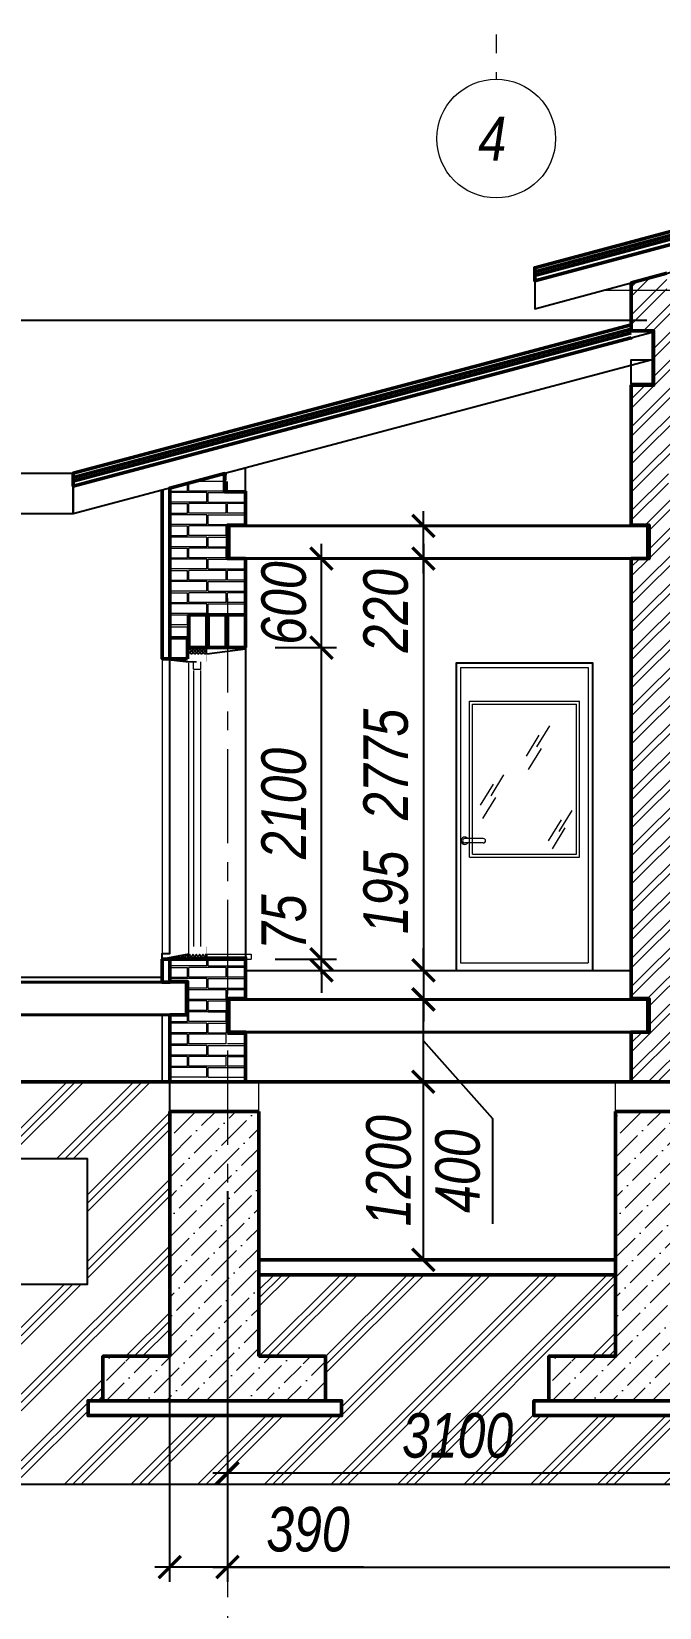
# Model space of a CAD drawing. Header units: millimetres. Extents: x 1582001 to 3303937, y 226471 to 491235.
# Drawn here: x 1843307 to 1847538, y 387497 to 398115 of the extents above; entities that cross this region are included whole.
import ezdxf
from ezdxf.enums import TextEntityAlignment as Align

# ---------------------------------------------------------------- set-up
doc = ezdxf.new("R2010")
doc.units = ezdxf.units.MM
doc.linetypes.add('CENTER', pattern=[50.8, 31.75, -6.35, 6.35, -6.35])
doc.linetypes.add('невидимая', pattern=[9.525, 6.35, -3.175])
doc.layers.get('Defpoints').update_dxf_attribs({"color": 255, "lineweight": 30})
for name, color, linetype, lineweight in [('A-Wall-G', 22, 'Continuous', 50), ('GI-Glaz', 151, 'Continuous', 25), ('АDT-Окна', 92, 'Continuous', 9), ('Двери', 173, 'Continuous', 25), ('Кирпич', 253, 'Continuous', 9), ('Кровля', 232, 'Continuous', 25), ('Оси', 251, 'CENTER', 9), ('Размеры', 7, 'Continuous', 18), ('Стены несущие', 7, 'Continuous', 40), ('Тонкая', 6, 'Continuous', 15), ('тонко', 200, 'Continuous', 13), ('Утеплитель', 145, 'Continuous', 9), ('Штриховки', 251, 'Continuous', 20)]:
    doc.layers.add(name, color=color, linetype=linetype, lineweight=lineweight)
doc.layers.add('Strichovki', color=251, linetype='Continuous')
doc.styles.add('Arch-Dim', font='ARIALNI.TTF', dxfattribs={"width": 0.98, "height": 300})
doc.styles.add('GOST 2.304', font='ARIALNI.TTF', dxfattribs={"width": 0.98, "height": 300})
doc.styles.add('style', font='ARIALNI.TTF', dxfattribs={"width": 0.98, "height": 300})
doc.dimstyles.new('Aec-Arch-M-100', dxfattribs={"dimscale": 100, "dimtxt": 2.5, "dimasz": 1.5, "dimexe": 1.5, "dimexo": 1.5, "dimgap": 0.8, "dimtad": 1, "dimdec": 0, "dimzin": 3, "dimdsep": 46, "dimtxsty": 'Arch-Dim', "dimblk": 'ARCHTICK', "dimcen": 2.5, "dimazin": 2, "dimtfac": 0.75, "dimtdec": 0, "dimtix": 1, "dimtmove": 1, "dimatfit": 2, "dimfxl": 0, "dimtolj": 1, "dimtzin": 0, "dimarcsym": 0})
doc.dimstyles.new('М100', dxfattribs={"dimtxt": 600, "dimasz": 150, "dimexe": 100, "dimexo": 200, "dimgap": 100, "dimtad": 1, "dimdec": 0, "dimtxsty": 'style', "dimblk": 'ARCHTICK', "dimcen": 150, "dimdle": 100, "dimclrt": 256, "dimadec": 0, "dimazin": 0, "dimtfac": 1, "dimtdec": 0, "dimtmove": 1, "dimatfit": 3, "dimldrblk": 'NONE', "dimfxl": 0, "dimarcsym": 0})

# ---------------------------------------------------------------- blocks, each defined once
blk = doc.blocks.new('_ArchTick')
at = {"color": 0, "linetype": 'ByBlock', "const_width": 0.15}
blk.add_lwpolyline([(-0.5, -0.5), (0.5, 0.5)], dxfattribs=at)
blk = doc.blocks.new('*D500')
at = {"layer": 'Defpoints', "color": 0, "lineweight": -3, "transparency": 16777216}
for p in [(1844628, 390501), (1859528, 390501), (1859528, 387769)]:
    blk.add_point(p, dxfattribs=at)
at = {"layer": 'Размеры', "color": 0, "lineweight": -2, "transparency": 16777216}
for p, q in [((1844628, 390301), (1844628, 387669)), ((1859528, 390301), (1859528, 387669)), ((1844528, 387769), (1859628, 387769))]:
    blk.add_line(p, q, dxfattribs=at)
at = {"layer": 'Размеры', "color": 0, "lineweight": -2, "transparency": 16777216, "xscale": 150, "yscale": 150, "zscale": 150, "rotation": 180}
blk.add_blockref('_ArchTick', (1844628, 387769), dxfattribs=at)
at = {"layer": 'Размеры', "color": 0, "lineweight": -2, "transparency": 16777216, "xscale": 150, "yscale": 150, "zscale": 150}
blk.add_blockref('_ArchTick', (1859528, 387769), dxfattribs=at)
at = {"layer": 'Размеры', "transparency": 16777216, "insert": (1852078, 388022), "char_height": 300, "attachment_point": 5, "style": 'style'}
blk.add_mtext('14900', dxfattribs=at)
blk = doc.blocks.new('_None')
blk = doc.blocks.new('*D502')
at = {"layer": 'Defpoints', "color": 0, "lineweight": -3, "transparency": 16777216}
for p in [(1844238, 390501), (1844628, 389835), (1844238, 387769)]:
    blk.add_point(p, dxfattribs=at)
at = {"layer": 'Размеры', "color": 0, "lineweight": -2, "transparency": 16777216}
for p, q in [((1844238, 390301), (1844238, 387669)), ((1844628, 389635), (1844628, 387669)), ((1844728, 387769), (1844138, 387769)), ((1845543, 387769), (1844628, 387769))]:
    blk.add_line(p, q, dxfattribs=at)
at = {"layer": 'Размеры', "color": 0, "lineweight": -2, "transparency": 16777216, "xscale": 150, "yscale": 150, "zscale": 150, "rotation": 180}
blk.add_blockref('_ArchTick', (1844238, 387769), dxfattribs=at)
at = {"layer": 'Размеры', "color": 0, "lineweight": -2, "transparency": 16777216, "xscale": 150, "yscale": 150, "zscale": 150}
blk.add_blockref('_ArchTick', (1844628, 387769), dxfattribs=at)
at = {"layer": 'Размеры', "transparency": 16777216, "insert": (1845170, 388022), "char_height": 300, "attachment_point": 5, "style": 'style'}
blk.add_mtext('390', dxfattribs=at)
blk = doc.blocks.new('*D511')
at = {"layer": 'Defpoints', "color": 0, "lineweight": -3, "transparency": 16777216}
for p in [(1844628, 390501), (1847728, 390501), (1844628, 388401)]:
    blk.add_point(p, dxfattribs=at)
at = {"layer": 'Размеры', "color": 0, "lineweight": -2, "transparency": 16777216}
for p, q in [((1844628, 390301), (1844628, 388301)), ((1847728, 390301), (1847728, 388301)), ((1847828, 388401), (1844528, 388401))]:
    blk.add_line(p, q, dxfattribs=at)
at = {"layer": 'Размеры', "color": 0, "lineweight": -2, "transparency": 16777216, "xscale": 150, "yscale": 150, "zscale": 150, "rotation": 180}
blk.add_blockref('_ArchTick', (1844628, 388401), dxfattribs=at)
at = {"layer": 'Размеры', "color": 0, "lineweight": -2, "transparency": 16777216, "xscale": 150, "yscale": 150, "zscale": 150}
blk.add_blockref('_ArchTick', (1847728, 388401), dxfattribs=at)
at = {"layer": 'Размеры', "transparency": 16777216, "insert": (1846178, 388654), "char_height": 300, "attachment_point": 5, "style": 'style'}
blk.add_mtext('3100', dxfattribs=at)
blk = doc.blocks.new('*D522')
at = {"layer": 'Defpoints', "color": 0, "lineweight": -3, "transparency": 16777216}
for p in [(1845325, 394784), (1845948, 394784), (1845325, 394564)]:
    blk.add_point(p, dxfattribs=at)
at = {"layer": 'Размеры', "color": 0, "lineweight": -2, "transparency": 16777216}
for p, q in [((1845948, 394464), (1845948, 394884)), ((1845525, 394784), (1846048, 394784)), ((1845525, 394564), (1846048, 394564))]:
    blk.add_line(p, q, dxfattribs=at)
at = {"layer": 'Размеры', "color": 0, "lineweight": -2, "transparency": 16777216, "xscale": 150, "yscale": 150, "zscale": 150}
for p, rotation in [((1845948, 394784), 90), ((1845948, 394564), 270)]:
    blk.add_blockref('_ArchTick', p, dxfattribs=dict(at, rotation=rotation))
at = {"layer": 'Размеры', "transparency": 16777216, "insert": (1845695, 394212), "char_height": 300, "attachment_point": 5, "rotation": 90, "style": 'style'}
blk.add_mtext('220', dxfattribs=at)
blk = doc.blocks.new('*D523')
at = {"layer": 'Defpoints', "color": 0, "lineweight": -3, "transparency": 16777216}
for p in [(1845325, 391789), (1845325, 391594), (1845948, 391594)]:
    blk.add_point(p, dxfattribs=at)
at = {"layer": 'Размеры', "color": 0, "lineweight": -2, "transparency": 16777216}
for p, q in [((1845948, 391789), (1845948, 391939)), ((1845525, 391789), (1846048, 391789)), ((1845948, 391789), (1845948, 391594)), ((1845525, 391594), (1846048, 391594)), ((1845948, 391594), (1845948, 391444))]:
    blk.add_line(p, q, dxfattribs=at)
at = {"layer": 'Размеры', "color": 0, "lineweight": -2, "transparency": 16777216, "xscale": 150, "yscale": 150, "zscale": 150}
for p, rotation in [((1845948, 391789), 270), ((1845948, 391594), 90)]:
    blk.add_blockref('_ArchTick', p, dxfattribs=dict(at, rotation=rotation))
at = {"layer": 'Размеры', "transparency": 16777216, "insert": (1845695, 392315), "char_height": 300, "attachment_point": 5, "rotation": 90, "style": 'style'}
blk.add_mtext('195', dxfattribs=at)
blk = doc.blocks.new('*D524')
at = {"layer": 'Defpoints', "color": 0, "lineweight": -3, "transparency": 16777216}
for p in [(1844748, 394564), (1844748, 391789), (1845948, 391789)]:
    blk.add_point(p, dxfattribs=at)
at = {"layer": 'Размеры', "color": 0, "lineweight": -2, "transparency": 16777216}
for p, q in [((1845948, 394664), (1845948, 391689)), ((1844948, 394564), (1846048, 394564)), ((1844948, 391789), (1846048, 391789))]:
    blk.add_line(p, q, dxfattribs=at)
at = {"layer": 'Размеры', "color": 0, "lineweight": -2, "transparency": 16777216, "xscale": 150, "yscale": 150, "zscale": 150}
for p, rotation in [((1845948, 394564), 90), ((1845948, 391789), 270)]:
    blk.add_blockref('_ArchTick', p, dxfattribs=dict(at, rotation=rotation))
at = {"layer": 'Размеры', "transparency": 16777216, "insert": (1845695, 393177), "char_height": 300, "attachment_point": 5, "rotation": 90, "style": 'style'}
blk.add_mtext('2775', dxfattribs=at)
blk = doc.blocks.new('*D553')
at = {"layer": 'Defpoints', "color": 0, "lineweight": -3, "transparency": 16777216}
for p in [(1844748, 391864), (1845261, 391864), (1844748, 391789)]:
    blk.add_point(p, dxfattribs=at)
at = {"layer": 'Размеры', "color": 0, "lineweight": -2, "transparency": 16777216}
for p, q in [((1845261, 391864), (1845261, 392014)), ((1844948, 391864), (1845361, 391864)), ((1845261, 391789), (1845261, 391864)), ((1844948, 391789), (1845361, 391789)), ((1845261, 391789), (1845261, 391639))]:
    blk.add_line(p, q, dxfattribs=at)
at = {"layer": 'Размеры', "color": 0, "lineweight": -2, "transparency": 16777216, "xscale": 150, "yscale": 150, "zscale": 150}
for p, rotation in [((1845261, 391864), 270), ((1845261, 391789), 90)]:
    blk.add_blockref('_ArchTick', p, dxfattribs=dict(at, rotation=rotation))
at = {"layer": 'Размеры', "transparency": 16777216, "insert": (1845008, 392114), "char_height": 300, "attachment_point": 5, "rotation": 90, "style": 'style'}
blk.add_mtext('75', dxfattribs=at)
blk = doc.blocks.new('*D554')
at = {"layer": 'Defpoints', "color": 0, "lineweight": -3, "transparency": 16777216}
for p in [(1844748, 393964), (1845261, 393964), (1844748, 391864)]:
    blk.add_point(p, dxfattribs=at)
at = {"layer": 'Размеры', "color": 0, "lineweight": -2, "transparency": 16777216}
for p, q in [((1845261, 391764), (1845261, 394064)), ((1844948, 393964), (1845361, 393964)), ((1844948, 391864), (1845361, 391864))]:
    blk.add_line(p, q, dxfattribs=at)
at = {"layer": 'Размеры', "color": 0, "lineweight": -2, "transparency": 16777216, "xscale": 150, "yscale": 150, "zscale": 150}
for p, rotation in [((1845261, 393964), 90), ((1845261, 391864), 270)]:
    blk.add_blockref('_ArchTick', p, dxfattribs=dict(at, rotation=rotation))
at = {"layer": 'Размеры', "transparency": 16777216, "insert": (1845008, 392914), "char_height": 300, "attachment_point": 5, "rotation": 90, "style": 'style'}
blk.add_mtext('2100', dxfattribs=at)
blk = doc.blocks.new('*D525')
at = {"layer": 'Defpoints', "color": 0, "lineweight": -3, "transparency": 16777216}
for p in [(1844748, 394564), (1845261, 394564), (1844748, 393964)]:
    blk.add_point(p, dxfattribs=at)
at = {"layer": 'Размеры', "color": 0, "lineweight": -2, "transparency": 16777216}
for p, q in [((1845261, 393864), (1845261, 394664)), ((1844948, 394564), (1845361, 394564)), ((1844948, 393964), (1845361, 393964))]:
    blk.add_line(p, q, dxfattribs=at)
at = {"layer": 'Размеры', "color": 0, "lineweight": -2, "transparency": 16777216, "xscale": 150, "yscale": 150, "zscale": 150}
for p, rotation in [((1845261, 394564), 90), ((1845261, 393964), 270)]:
    blk.add_blockref('_ArchTick', p, dxfattribs=dict(at, rotation=rotation))
at = {"layer": 'Размеры', "transparency": 16777216, "insert": (1845008, 394264), "char_height": 300, "attachment_point": 5, "rotation": 90, "style": 'style'}
blk.add_mtext('600', dxfattribs=at)
blk = doc.blocks.new('*D824')
at = {"color": 0, "lineweight": -2, "ltscale": 100, "transparency": 16777216}
for p, q in [((1845948, 391594), (1845797, 391594)), ((1845947, 391594), (1845947, 391039)), ((1845947, 391317), (1846412, 390791)), ((1845856, 391039), (1846097, 391039)), ((1846412, 390791), (1846412, 390081))]:
    blk.add_line(p, q, dxfattribs=at)
at = {"layer": 'Defpoints', "color": 0, "lineweight": -3, "ltscale": 100, "transparency": 16777216}
for p in [(1846098, 391594), (1845706, 391039), (1845947, 391039)]:
    blk.add_point(p, dxfattribs=at)
at = {"color": 0, "lineweight": -2, "ltscale": 100, "transparency": 16777216, "xscale": 150, "yscale": 150, "zscale": 150}
for p, rotation in [((1845947, 391594), 90), ((1845947, 391039), 270)]:
    blk.add_blockref('_ArchTick', p, dxfattribs=dict(at, rotation=rotation))
at = {"color": 0, "ltscale": 100, "transparency": 16777216, "insert": (1846179, 390436), "char_height": 300, "attachment_point": 5, "rotation": 90, "style": 'Arch-Dim'}
blk.add_mtext('\\A1;400', dxfattribs=at)
blk = doc.blocks.new('*D825')
at = {"color": 0, "lineweight": -2, "ltscale": 100, "transparency": 16777216}
for p, q in [((1845914, 391039), (1845797, 391039)), ((1845947, 391039), (1845947, 389839)), ((1845914, 389839), (1845797, 389839))]:
    blk.add_line(p, q, dxfattribs=at)
at = {"layer": 'Defpoints', "color": 0, "lineweight": -3, "ltscale": 100, "transparency": 16777216}
for p in [(1846064, 391039), (1845947, 389839), (1846064, 389839)]:
    blk.add_point(p, dxfattribs=at)
at = {"color": 0, "lineweight": -2, "ltscale": 100, "transparency": 16777216, "xscale": 150, "yscale": 150, "zscale": 150}
for p, rotation in [((1845947, 391039), 90), ((1845947, 389839), 270)]:
    blk.add_blockref('_ArchTick', p, dxfattribs=dict(at, rotation=rotation))
at = {"color": 0, "ltscale": 100, "transparency": 16777216, "insert": (1845714, 390439), "char_height": 300, "attachment_point": 5, "rotation": 90, "style": 'Arch-Dim'}
blk.add_mtext('\\A1;1200', dxfattribs=at)

msp = doc.modelspace()

# ---------------------------------------------------------------- hatches: boundary and pattern name
at = {"layer": 'Strichovki'}
h = msp.add_hatch(dxfattribs=at)
h.set_pattern_fill('ANSI37', color=256, scale=5, style=0)
h.set_pattern_definition([(45, (1508737.786, 390540.261), (-11.22532015, 11.22532015), []), (135, (1508737.786, 390540.261), (-11.22532015, -11.22532015), [])])
h.paths.add_polyline_path([(1844488.2, 393919), (1844488.2, 393954), (1844408.2, 393954), (1844368.2, 393954), (1844368.2, 393919)])
h = msp.add_hatch(dxfattribs=at)
h.set_pattern_fill('AR-SAND', color=256, scale=0.2, style=0)
h.set_pattern_definition([(142.5, (2229552.965, 359070.3894), (0.32000626, 9.78826475), [0, -7.7216, 0, -8.636, 0, -8.255]), (172.5, (2229552.965, 359070.39), (-8.99046566, 14.336502), [0, -4.1656, 0, -6.9596, 0, -2.667]), (212.5, (2229559.213, 359070.3894), (-15.8198474, 0.0287437), [0, -2.54, 0, -9.144, 0, -11.938]), (222.5, (2229559.213, 359070.39), (-15.27112905, 4.45858647), [0, -1.27, 0, -5.9944, 0, -6.858])])
h.paths.add_polyline_path([(1844368.2, 391899), (1844368.2, 391864), (1844178.2, 391864)])
h = msp.add_hatch(dxfattribs=at)
h.set_pattern_fill('ANSI37', color=256, scale=5, style=0)
h.set_pattern_definition([(135, (2225393.67, 444550.656), (11.22532015, 11.22532015), []), (45, (2225393.67, 444550.656), (11.22532015, -11.22532015), [])])
h.paths.add_polyline_path([(1844368.2, 391899), (1844488.2, 391899), (1844488.2, 391864), (1844368.2, 391864)])
at = {"layer": 'Кирпич'}
h = msp.add_hatch(dxfattribs=at)
h.set_pattern_fill('ANSI32', color=0, scale=14, style=0)
h.set_pattern_definition([(45, (432650.52, 136592.42), (-94.292689, 94.292689), []), (45, (432713.38, 136592.42), (-94.292689, 94.292689), [])])
h.paths.add_polyline_path([(1847728.2, 395014), (1847598.2, 395014), (1847598.2, 395239), (1847728.2, 395239), (1847728.2, 396353.3), (1847588.2, 396353.3), (1847588.2, 396485.8), (1847348.2, 396421.5), (1847348.2, 396098.2), (1847498.2, 396098.2), (1847498.2, 395731.9), (1847348.2, 395731.9), (1847348.2, 394789), (1847468.2, 394789), (1847468.2, 394564), (1847348.2, 394564), (1847348.2, 391599), (1847468.2, 391599), (1847468.2, 391374), (1847348.2, 391374), (1847348.2, 391039), (1847728.2, 391039), (1847728.2, 391374), (1847608.2, 391374), (1847608.2, 391599), (1847728.2, 391599)])
at = {"layer": 'Размеры', "ltscale": 100}
h = msp.add_hatch(dxfattribs=at)
h.set_pattern_fill('PLAST', color=256, scale=50, angle=45, style=0)
h.set_pattern_definition([(45, (167999.66, 126626.28), (-224.506403, 224.506403), []), (45, (167971.6, 126654.35), (-224.506403, 224.506403), []), (45, (167943.54, 126682.4), (-224.506403, 224.506403), [])])
h.paths.add_polyline_path([(1837667.6, 391039), (1837667.6, 390521), (1843681.3, 390521), (1843681.3, 389671.9), (1843237.9, 389671.9), (1843237.9, 388326.8), (1848923.2, 388326.8), (1848923.2, 389265.6), (1852621.5, 389265.6), (1852621.5, 388335.6), (1855505, 388335.6), (1855505, 389274.2), (1856449.7, 389274.2), (1856449.7, 388348), (1859319.3, 388348), (1859319.3, 389666), (1858713.3, 389666), (1858713.3, 390467.5), (1863555.6, 390467.5), (1863512, 391039), (1858118.2, 391039), (1858118.2, 389189), (1858568.2, 389189), (1858568.2, 388889), (1858676, 388889), (1858676, 388789), (1856968.2, 388789), (1856968.2, 388889), (1857068.2, 388889), (1857068.2, 389189), (1857518.2, 389189), (1857518.2, 389739), (1854332.7, 389739), (1854332.7, 389189), (1854782.7, 389189), (1854782.7, 388889), (1854890.5, 388889), (1854890.5, 388789), (1853182.7, 388789), (1853182.7, 388889), (1853282.7, 388889), (1853282.7, 389189), (1853732.7, 389189), (1853732.7, 389739), (1847842.7, 389739), (1847842.7, 389189), (1848292.7, 389189), (1848292.7, 388889), (1848400.5, 388889), (1848400.5, 388789), (1846692.7, 388789), (1846692.7, 388889), (1846792.7, 388889), (1846792.7, 389189), (1847242.7, 389189), (1847242.7, 389739), (1844838.2, 389739), (1844838.2, 389189), (1845288.2, 389189), (1845288.2, 388889), (1845396, 388889), (1845396, 388789), (1843688.2, 388789), (1843688.2, 388889), (1843788.2, 388889), (1843788.2, 389189), (1844238.2, 389189), (1844238.2, 391039)])
at = {"layer": 'Штриховки', "ltscale": 100}
h = msp.add_hatch(dxfattribs=at)
h.set_pattern_fill('ANSI36', color=256, scale=30, style=0)
h.set_pattern_definition([(45, (166060.22, 116099.34), (50.5139407, 185.2177825), [238.125, -47.625, 0, -47.625])])
h.paths.add_polyline_path([(1844238.2, 390839), (1844578.2, 390839), (1844578.2, 388889), (1843938.2, 388889), (1843938.2, 389189), (1844238.2, 389189)])
h.paths.add_polyline_path([(1844578.2, 390839), (1844838.2, 390839), (1844838.2, 389189), (1845138.2, 389189), (1845138.2, 388889), (1844578.2, 388889)])
h.paths.add_polyline_path([(1843943.1, 389189), (1843788.2, 389189), (1843788.2, 388889), (1843943.1, 388889)])
h.paths.add_polyline_path([(1845123.1, 389189), (1845288.2, 389189), (1845288.2, 388889), (1845123.1, 388889)])
h = msp.add_hatch(dxfattribs=at)
h.set_pattern_fill('ANSI36', color=256, scale=30, style=0)
h.set_pattern_definition([(45, (169064.72, 116099.3), (50.5139407, 185.2177825), [238.125, -47.625, 0, -47.625])])
h.paths.add_polyline_path([(1847242.7, 390839), (1847582.7, 390839), (1847582.7, 388889), (1846942.7, 388889), (1846942.7, 389189), (1847242.7, 389189)])
h.paths.add_polyline_path([(1847582.7, 390839), (1847842.7, 390839), (1847842.7, 389189), (1848142.7, 389189), (1848142.7, 388889), (1847582.7, 388889)])
h.paths.add_polyline_path([(1846947.6, 389189), (1846792.7, 389189), (1846792.7, 388889), (1846947.6, 388889)])
h.paths.add_polyline_path([(1848127.6, 389189), (1848292.7, 389189), (1848292.7, 388889), (1848127.6, 388889)])

# ---------------------------------------------------------------- linework, layer by layer
for p, q in [((1844748.2, 394124), (1844748.2, 391864)), ((1844748.2, 391789), (1847348.2, 391789))]:
    msp.add_line(p, q)
for points in [[(1844188.2, 391744), (1844188.2, 391904), (1844238.2, 391904), (1844238.2, 393889), (1844188.2, 393889), (1844188.2, 395025.4), (1843588.2, 394866), (1841188.2, 394866.3), (1841188.2, 391039), (1842323.2, 391039), (1842323.2, 391479), (1842288.2, 391479), (1842288.2, 391744), (1844188.2, 391744), (1844188.2, 391904), (1844238.2, 391904)], [(1844188.2, 391709), (1842323.2, 391709), (1842323.2, 391479), (1842288.2, 391479), (1842288.2, 391744), (1842288.2, 391744), (1844188.2, 391744), (1844188.2, 391709)]]:
    msp.add_lwpolyline(points)
at = {"layer": 'A-Wall-G', "lineweight": 20}
for p, q in [((1844238.2, 395019), (1844358.2, 395019)), ((1844238.2, 395019), (1844358.2, 395019)), ((1844488.2, 395009), (1844238.2, 395009)), ((1844488.2, 395009), (1844238.2, 395009)), ((1844358.2, 395019), (1844358.2, 395070.5)), ((1844358.2, 395019), (1844358.2, 395070.5)), ((1844368.2, 395019), (1844368.2, 395073.2)), ((1844368.2, 395019), (1844368.2, 395073.2)), ((1844618.2, 395019), (1844368.2, 395019)), ((1844618.2, 395019), (1844368.2, 395019)), ((1844618.2, 395084), (1844408.9, 395084)), ((1844618.2, 395084), (1844408.9, 395084)), ((1844488.2, 394944), (1844488.2, 395009)), ((1844488.2, 394944), (1844488.2, 395009)), ((1844498.2, 394944), (1844498.2, 395009)), ((1844498.2, 395009), (1844748.2, 395009)), ((1844498.2, 394944), (1844498.2, 395009)), ((1844498.2, 395009), (1844748.2, 395009)), ((1844618.2, 395019), (1844618.2, 395084)), ((1844628.2, 395019), (1844628.2, 395084)), ((1844748.2, 395019), (1844628.2, 395019)), ((1844488.2, 394944), (1844238.2, 394944)), ((1844488.2, 394944), (1844238.2, 394944)), ((1844238.2, 394934), (1844358.2, 394934)), ((1844238.2, 394934), (1844358.2, 394934)), ((1844358.2, 394869), (1844358.2, 394934)), ((1844358.2, 394869), (1844358.2, 394934)), ((1844618.2, 394934), (1844368.2, 394934)), ((1844368.2, 394869), (1844368.2, 394934)), ((1844618.2, 394934), (1844368.2, 394934)), ((1844368.2, 394869), (1844368.2, 394934)), ((1844498.2, 394944), (1844748.2, 394944)), ((1844498.2, 394944), (1844748.2, 394944)), ((1844618.2, 394869), (1844618.2, 394934)), ((1844748.2, 394934), (1844628.2, 394934)), ((1844628.2, 394869), (1844628.2, 394934)), ((1844748.2, 394934), (1844628.2, 394934)), ((1844238.2, 394869), (1844358.2, 394869)), ((1844238.2, 394869), (1844358.2, 394869)), ((1844488.2, 394859), (1844238.2, 394859)), ((1844488.2, 394859), (1844238.2, 394859)), ((1844488.2, 394794), (1844238.2, 394794)), ((1844488.2, 394794), (1844238.2, 394794)), ((1844618.2, 394869), (1844368.2, 394869)), ((1844618.2, 394869), (1844368.2, 394869)), ((1844488.2, 394794), (1844488.2, 394859)), ((1844488.2, 394794), (1844488.2, 394859)), ((1844498.2, 394794), (1844498.2, 394859)), ((1844498.2, 394859), (1844748.2, 394859)), ((1844498.2, 394794), (1844498.2, 394859)), ((1844498.2, 394859), (1844748.2, 394859)), ((1844498.2, 394794), (1844748.2, 394794)), ((1844498.2, 394794), (1844748.2, 394794)), ((1844748.2, 394869), (1844628.2, 394869)), ((1844238.2, 394784), (1844358.2, 394784)), ((1844238.2, 394784), (1844358.2, 394784)), ((1844238.2, 394719), (1844358.2, 394719)), ((1844238.2, 394719), (1844358.2, 394719)), ((1844488.2, 394709), (1844238.2, 394709)), ((1844488.2, 394709), (1844238.2, 394709)), ((1844358.2, 394719), (1844358.2, 394784)), ((1844358.2, 394719), (1844358.2, 394784)), ((1844618.2, 394784), (1844368.2, 394784)), ((1844368.2, 394719), (1844368.2, 394784)), ((1844618.2, 394784), (1844368.2, 394784)), ((1844368.2, 394719), (1844368.2, 394784)), ((1844618.2, 394719), (1844368.2, 394719)), ((1844618.2, 394719), (1844368.2, 394719)), ((1844488.2, 394644), (1844488.2, 394709)), ((1844488.2, 394644), (1844488.2, 394709)), ((1844498.2, 394644), (1844498.2, 394709)), ((1844498.2, 394709), (1844638.2, 394709)), ((1844498.2, 394644), (1844498.2, 394709)), ((1844498.2, 394709), (1844638.2, 394709)), ((1844618.2, 394719), (1844618.2, 394784)), ((1844748.2, 394784), (1844628.2, 394784)), ((1844628.2, 394719), (1844628.2, 394784)), ((1844748.2, 394784), (1844628.2, 394784)), ((1844638.2, 394719), (1844628.2, 394719)), ((1844488.2, 394644), (1844238.2, 394644)), ((1844488.2, 394644), (1844238.2, 394644)), ((1844238.2, 394634), (1844358.2, 394634)), ((1844238.2, 394634), (1844358.2, 394634)), ((1844358.2, 394569), (1844358.2, 394634)), ((1844358.2, 394569), (1844358.2, 394634)), ((1844618.2, 394634), (1844368.2, 394634)), ((1844368.2, 394569), (1844368.2, 394634)), ((1844618.2, 394634), (1844368.2, 394634)), ((1844368.2, 394569), (1844368.2, 394634)), ((1844498.2, 394644), (1844638.2, 394644)), ((1844498.2, 394644), (1844638.2, 394644)), ((1844618.2, 394569), (1844618.2, 394634)), ((1844638.2, 394634), (1844628.2, 394634)), ((1844628.2, 394569), (1844628.2, 394634)), ((1844638.2, 394634), (1844628.2, 394634)), ((1844238.2, 394569), (1844358.2, 394569)), ((1844238.2, 394569), (1844358.2, 394569)), ((1844488.2, 394559), (1844238.2, 394559)), ((1844488.2, 394559), (1844238.2, 394559)), ((1844488.2, 394494), (1844238.2, 394494)), ((1844488.2, 394494), (1844238.2, 394494)), ((1844238.2, 394484), (1844358.2, 394484)), ((1844238.2, 394484), (1844358.2, 394484)), ((1844358.2, 394419), (1844358.2, 394484)), ((1844358.2, 394419), (1844358.2, 394484)), ((1844618.2, 394569), (1844368.2, 394569)), ((1844618.2, 394569), (1844368.2, 394569)), ((1844618.2, 394484), (1844368.2, 394484)), ((1844368.2, 394419), (1844368.2, 394484)), ((1844618.2, 394484), (1844368.2, 394484)), ((1844368.2, 394419), (1844368.2, 394484)), ((1844488.2, 394494), (1844488.2, 394559)), ((1844488.2, 394494), (1844488.2, 394559)), ((1844498.2, 394494), (1844498.2, 394559)), ((1844498.2, 394559), (1844748.2, 394559)), ((1844498.2, 394494), (1844498.2, 394559)), ((1844498.2, 394559), (1844748.2, 394559)), ((1844498.2, 394494), (1844748.2, 394494)), ((1844498.2, 394494), (1844748.2, 394494)), ((1844618.2, 394419), (1844618.2, 394484)), ((1844748.2, 394569), (1844628.2, 394569)), ((1844748.2, 394484), (1844628.2, 394484)), ((1844628.2, 394419), (1844628.2, 394484)), ((1844748.2, 394484), (1844628.2, 394484)), ((1844238.2, 394419), (1844358.2, 394419)), ((1844238.2, 394419), (1844358.2, 394419)), ((1844488.2, 394409), (1844238.2, 394409)), ((1844488.2, 394409), (1844238.2, 394409)), ((1844618.2, 394419), (1844368.2, 394419)), ((1844618.2, 394419), (1844368.2, 394419)), ((1844488.2, 394344), (1844488.2, 394409)), ((1844488.2, 394344), (1844488.2, 394409)), ((1844498.2, 394344), (1844498.2, 394409)), ((1844498.2, 394409), (1844748.2, 394409)), ((1844498.2, 394344), (1844498.2, 394409)), ((1844498.2, 394409), (1844748.2, 394409)), ((1844748.2, 394419), (1844628.2, 394419)), ((1844748.2, 394419), (1844628.2, 394419)), ((1844488.2, 394344), (1844238.2, 394344)), ((1844488.2, 394344), (1844238.2, 394344)), ((1844238.2, 394334), (1844358.2, 394334)), ((1844238.2, 394334), (1844358.2, 394334)), ((1844238.2, 394269), (1844358.2, 394269)), ((1844238.2, 394269), (1844358.2, 394269)), ((1844358.2, 394269), (1844358.2, 394334)), ((1844358.2, 394269), (1844358.2, 394334)), ((1844618.2, 394334), (1844368.2, 394334)), ((1844368.2, 394269), (1844368.2, 394334)), ((1844618.2, 394334), (1844368.2, 394334)), ((1844368.2, 394269), (1844368.2, 394334)), ((1844618.2, 394269), (1844368.2, 394269)), ((1844618.2, 394269), (1844368.2, 394269)), ((1844498.2, 394344), (1844748.2, 394344)), ((1844498.2, 394344), (1844748.2, 394344)), ((1844618.2, 394269), (1844618.2, 394334)), ((1844748.2, 394334), (1844628.2, 394334)), ((1844628.2, 394269), (1844628.2, 394334)), ((1844748.2, 394334), (1844628.2, 394334)), ((1844748.2, 394269), (1844628.2, 394269)), ((1844748.2, 394269), (1844628.2, 394269)), ((1844488.2, 394259), (1844238.2, 394259)), ((1844488.2, 394259), (1844238.2, 394259)), ((1844488.2, 394194), (1844238.2, 394194)), ((1844488.2, 394194), (1844238.2, 394194)), ((1844238.2, 394184), (1844358.2, 394184)), ((1844238.2, 394184), (1844358.2, 394184)), ((1844358.2, 394119), (1844358.2, 394184)), ((1844618.2, 394184), (1844368.2, 394184)), ((1844618.2, 394184), (1844368.2, 394184)), ((1844368.2, 394119), (1844368.2, 394184)), ((1844488.2, 394194), (1844488.2, 394259)), ((1844488.2, 394194), (1844488.2, 394259)), ((1844498.2, 394194), (1844498.2, 394259)), ((1844498.2, 394259), (1844748.2, 394259)), ((1844498.2, 394194), (1844498.2, 394259)), ((1844498.2, 394259), (1844748.2, 394259)), ((1844498.2, 394194), (1844748.2, 394194)), ((1844498.2, 394194), (1844748.2, 394194)), ((1844238.2, 394119), (1844358.2, 394119)), ((1844238.2, 394104), (1844358.2, 394104)), ((1844358.2, 394039), (1844358.2, 394104)), ((1844368.2, 391884), (1844368.2, 391949)), ((1844488.2, 391819), (1844488.2, 391864)), ((1844488.2, 391819), (1844488.2, 391864)), ((1844498.2, 391819), (1844498.2, 391864)), ((1844498.2, 391819), (1844498.2, 391864)), ((1844488.2, 391819), (1844238.2, 391819)), ((1844238.2, 391809), (1844358.2, 391809)), ((1844238.2, 391809), (1844358.2, 391809)), ((1844238.2, 391744), (1844358.2, 391744)), ((1844238.2, 391744), (1844358.2, 391744)), ((1844488.2, 391734), (1844238.2, 391734)), ((1844488.2, 391734), (1844238.2, 391734)), ((1844358.2, 391744), (1844358.2, 391809)), ((1844618.2, 391809), (1844368.2, 391809)), ((1844618.2, 391809), (1844368.2, 391809)), ((1844368.2, 391744), (1844368.2, 391809)), ((1844618.2, 391744), (1844368.2, 391744)), ((1844618.2, 391744), (1844368.2, 391744)), ((1844488.2, 391669), (1844488.2, 391734)), ((1844488.2, 391669), (1844488.2, 391734)), ((1844498.2, 391819), (1844748.2, 391819)), ((1844498.2, 391669), (1844498.2, 391734)), ((1844498.2, 391734), (1844748.2, 391734)), ((1844498.2, 391669), (1844498.2, 391734)), ((1844498.2, 391734), (1844748.2, 391734)), ((1844618.2, 391744), (1844618.2, 391809)), ((1844628.2, 391744), (1844628.2, 391809)), ((1844748.2, 391809), (1844628.2, 391809)), ((1844748.2, 391744), (1844628.2, 391744)), ((1844488.2, 391669), (1844348.2, 391669)), ((1844618.2, 391659), (1844368.2, 391659)), ((1844618.2, 391659), (1844368.2, 391659)), ((1844498.2, 391669), (1844748.2, 391669)), ((1844618.2, 391594), (1844618.2, 391659)), ((1844628.2, 391594), (1844628.2, 391659)), ((1844748.2, 391659), (1844628.2, 391659)), ((1844488.2, 391584), (1844348.2, 391584)), ((1844488.2, 391584), (1844348.2, 391584)), ((1844488.2, 391519), (1844348.2, 391519)), ((1844488.2, 391509), (1844348.2, 391509)), ((1844488.2, 391509), (1844348.2, 391509)), ((1844358.2, 391444), (1844358.2, 391509)), ((1844358.2, 391444), (1844358.2, 391509)), ((1844618.2, 391594), (1844368.2, 391594)), ((1844618.2, 391594), (1844368.2, 391594)), ((1844618.2, 391509), (1844368.2, 391509)), ((1844368.2, 391444), (1844368.2, 391509)), ((1844618.2, 391509), (1844368.2, 391509)), ((1844368.2, 391444), (1844368.2, 391509)), ((1844488.2, 391519), (1844488.2, 391584)), ((1844488.2, 391519), (1844488.2, 391584)), ((1844498.2, 391519), (1844498.2, 391584)), ((1844498.2, 391584), (1844638.2, 391584)), ((1844498.2, 391519), (1844498.2, 391584)), ((1844498.2, 391584), (1844638.2, 391584)), ((1844498.2, 391519), (1844638.2, 391519)), ((1844498.2, 391509), (1844638.2, 391509)), ((1844498.2, 391509), (1844638.2, 391509)), ((1844618.2, 391444), (1844618.2, 391509)), ((1844238.2, 391444), (1844358.2, 391444)), ((1844238.2, 391444), (1844358.2, 391444)), ((1844488.2, 391434), (1844238.2, 391434)), ((1844488.2, 391434), (1844238.2, 391434)), ((1844618.2, 391444), (1844368.2, 391444)), ((1844618.2, 391444), (1844368.2, 391444)), ((1844488.2, 391369), (1844488.2, 391434)), ((1844488.2, 391369), (1844488.2, 391434)), ((1844498.2, 391369), (1844498.2, 391434)), ((1844498.2, 391434), (1844638.2, 391434)), ((1844498.2, 391369), (1844498.2, 391434)), ((1844498.2, 391434), (1844638.2, 391434)), ((1844488.2, 391369), (1844238.2, 391369)), ((1844358.2, 391359), (1844238.2, 391359)), ((1844238.2, 391294), (1844358.2, 391294)), ((1844238.2, 391294), (1844358.2, 391294)), ((1844358.2, 391294), (1844358.2, 391359)), ((1844358.2, 391294), (1844358.2, 391359)), ((1844618.2, 391359), (1844368.2, 391359)), ((1844488.2, 391359), (1844368.2, 391359)), ((1844368.2, 391294), (1844368.2, 391359)), ((1844618.2, 391359), (1844368.2, 391359)), ((1844368.2, 391294), (1844368.2, 391359)), ((1844618.2, 391294), (1844368.2, 391294)), ((1844618.2, 391294), (1844368.2, 391294)), ((1844498.2, 391369), (1844748.2, 391369)), ((1844618.2, 391294), (1844618.2, 391359)), ((1844628.2, 391359), (1844748.2, 391359)), ((1844748.2, 391294), (1844628.2, 391294)), ((1844748.2, 391294), (1844628.2, 391294)), ((1844488.2, 391284), (1844238.2, 391284)), ((1844488.2, 391284), (1844238.2, 391284)), ((1844488.2, 391219), (1844238.2, 391219)), ((1844358.2, 391209), (1844238.2, 391209)), ((1844358.2, 391209), (1844348.2, 391209)), ((1844358.2, 391144), (1844358.2, 391209)), ((1844358.2, 391144), (1844358.2, 391209)), ((1844618.2, 391209), (1844368.2, 391209)), ((1844488.2, 391209), (1844368.2, 391209)), ((1844368.2, 391144), (1844368.2, 391209)), ((1844618.2, 391209), (1844368.2, 391209)), ((1844378.2, 391209), (1844368.2, 391209)), ((1844368.2, 391144), (1844368.2, 391209)), ((1844488.2, 391219), (1844488.2, 391284)), ((1844488.2, 391219), (1844488.2, 391284)), ((1844498.2, 391219), (1844498.2, 391284)), ((1844498.2, 391284), (1844748.2, 391284)), ((1844498.2, 391219), (1844498.2, 391284)), ((1844498.2, 391219), (1844748.2, 391219)), ((1844618.2, 391144), (1844618.2, 391209)), ((1844628.2, 391209), (1844748.2, 391209)), ((1844238.2, 391144), (1844358.2, 391144)), ((1844238.2, 391144), (1844358.2, 391144)), ((1844488.2, 391134), (1844238.2, 391134)), ((1844488.2, 391134), (1844238.2, 391134)), ((1844618.2, 391144), (1844368.2, 391144)), ((1844618.2, 391144), (1844368.2, 391144)), ((1844488.2, 391069), (1844488.2, 391134)), ((1844488.2, 391069), (1844488.2, 391134)), ((1844498.2, 391069), (1844498.2, 391134)), ((1844498.2, 391134), (1844638.2, 391134)), ((1844498.2, 391069), (1844498.2, 391134)), ((1844498.2, 391134), (1844748.2, 391134)), ((1844748.2, 391144), (1844628.2, 391144)), ((1844748.2, 391144), (1844628.2, 391144)), ((1844488.2, 391069), (1844238.2, 391069)), ((1844498.2, 391069), (1844748.2, 391069))]:
    msp.add_line(p, q, dxfattribs=at)
at = {"layer": 'A-Wall-G', "color": 0, "ltscale": 100}
for p, q in [((1837667.6, 391039), (1863512, 391039)), ((1844838.2, 390839), (1844238.2, 390839)), ((1844838.2, 390839), (1844838.2, 389189)), ((1847842.7, 390839), (1847242.7, 390839)), ((1847242.7, 389839), (1844838.2, 389839)), ((1844838.2, 389739), (1847242.7, 389739))]:
    msp.add_line(p, q, dxfattribs=at)
for points in [[(1860568.2, 394506.2), (1860568.2, 394594.2), (1852563, 396724), (1850008.2, 397408.6), (1847453.3, 396724), (1846698.2, 396523.4), (1846698.2, 396435.5), (1847464.5, 396639), (1847464.5, 396639), (1850008.2, 397320.6), (1852551.9, 396639), (1860568.2, 394506.2)], [(1846698.2, 396496.4), (1850008.2, 397383.3)], [(1846698.2, 396471), (1850008.2, 397358)], [(1847348.2, 396139), (1847348.2, 396139), (1843588.2, 395140.3), (1843588.2, 395052.4), (1847348.2, 396051), (1847348.2, 396051), (1847348.2, 396051)], [(1847348.2, 396109.5), (1843588.2, 395110.9)], [(1847348.2, 396084.7), (1843588.2, 395086)], [(1844838.2, 389189), (1845288.2, 389189), (1845288.2, 388889), (1843788.2, 388889), (1843788.2, 389189), (1844238.2, 389189), (1844238.2, 390839)], [(1847842.7, 389189), (1848292.7, 389189), (1848292.7, 388889), (1846792.7, 388889), (1846792.7, 389189), (1847242.7, 389189), (1847242.7, 390839)], [(1845288.2, 388889), (1845396, 388889), (1845396, 388789), (1843788.2, 388789), (1843688.2, 388789), (1843688.2, 388889), (1845288.2, 388889)], [(1848292.7, 388889), (1848400.5, 388889), (1848400.5, 388789), (1846792.7, 388789), (1846692.7, 388789), (1846692.7, 388889), (1848292.7, 388889)]]:
    msp.add_lwpolyline(points, dxfattribs=at)
at = {"layer": 'A-Wall-G', "ltscale": 100}
for points in [[(1847588.2, 396485.8), (1847348.2, 396421.5), (1847348.2, 396098.2), (1847498.2, 396098.2), (1847498.2, 395731.9), (1847348.2, 395731.9), (1847348.2, 394789), (1847468.2, 394789), (1847468.2, 394564), (1847348.2, 394564), (1847348.2, 391599), (1847468.2, 391599), (1847468.2, 391374), (1847348.2, 391374), (1847348.2, 391039)], [(1844238.2, 393964), (1844238.2, 395038.7), (1844608.2, 395136.9), (1844608.2, 395014.1), (1844748.2, 395014.1), (1844748.2, 394789), (1844628.2, 394789), (1844628.2, 394564), (1844748.2, 394564), (1844748.2, 393964)], [(1844238.2, 393889), (1844238.2, 393889), (1844188.2, 393889), (1844188.2, 395025.4)], [(1844238.2, 395038.7), (1844238.2, 393964)], [(1844748.2, 394784), (1844748.2, 395019)], [(1844748.2, 393964), (1844748.2, 394569)], [(1844748.2, 393964), (1844358.2, 393964)], [(1844238.2, 391039), (1844238.2, 391489), (1844358.2, 391489), (1844358.2, 391714), (1844238.2, 391714), (1844238.2, 391864), (1844748.2, 391864), (1844748.2, 391599), (1844628.2, 391599), (1844628.2, 391374), (1844748.2, 391374), (1844748.2, 391039)]]:
    msp.add_lwpolyline(points, dxfattribs=at)
for points in [[(1844488.2, 393964), (1844368.2, 393964), (1844368.2, 394184), (1844488.2, 394184)], [(1844618.2, 393964), (1844498.2, 393964), (1844498.2, 394184), (1844618.2, 394184)], [(1844748.2, 393964), (1844628.2, 393964), (1844628.2, 394184), (1844748.2, 394184)], [(1844358.2, 393889), (1844238.2, 393889), (1844238.2, 394029), (1844358.2, 394029)], [(1844188.2, 391864), (1844238.2, 391864), (1844238.2, 391709), (1844188.2, 391709)]]:
    msp.add_lwpolyline(points, close=True, dxfattribs=at)
at = {"layer": 'Defpoints', "color": 255, "lineweight": -3, "ltscale": 100}
for points in [[(1848400.5, 388789), (1846692.7, 388789), (1846692.7, 388889), (1846792.7, 388889), (1846792.7, 389189), (1847242.7, 389189), (1847242.7, 389739), (1844838.2, 389739), (1844838.2, 389189), (1845288.2, 389189), (1845288.2, 388889), (1845396, 388889), (1845396, 388789), (1843688.2, 388789), (1843688.2, 388889), (1843788.2, 388889), (1843788.2, 389189), (1844238.2, 389189), (1844238.2, 391039), (1837667.6, 391039)], [(1837667.6, 390521), (1843681.3, 390521), (1843681.3, 389671.9), (1843237.9, 389671.9)], [(1843237.9, 388326.8), (1848923.2, 388326.8), (1848923.2, 389265.6), (1852621.5, 389265.6), (1852621.5, 388335.6), (1855505, 388335.6), (1855505, 389274.2), (1856449.7, 389274.2), (1856449.7, 388348), (1859319.3, 388348), (1859319.3, 389666), (1858713.3, 389666), (1858713.3, 390467.5), (1863555.6, 390467.5)]]:
    msp.add_lwpolyline(points, dxfattribs=at)
at = {"layer": 'GI-Glaz'}
for p, q in [((1844748.2, 393954), (1844488.2, 393919)), ((1844188.2, 393889), (1844368.2, 393869))]:
    msp.add_line(p, q, dxfattribs=at)
at = {"layer": 'Strichovki'}
msp.add_line((1844368.2, 391899), (1844188.2, 391864), dxfattribs=at)
at = {"layer": 'АDT-Окна', "ltscale": 100}
for p, q in [((1844188.2, 394179), (1844188.2, 391875.8)), ((1844748.2, 394254), (1844748.2, 391864)), ((1844368.2, 393869.1), (1844418.2, 393869.1)), ((1844418.2, 393869.1), (1844368.2, 393869.1))]:
    msp.add_line(p, q, dxfattribs=at)
at = {"layer": 'АDT-Окна', "color": 92, "linetype": 'Continuous', "lineweight": 9}
for p, q in [((1844488.2, 393919), (1844488.2, 393954)), ((1844368.2, 391899), (1844368.2, 391864)), ((1844488.2, 391899), (1844488.2, 391864))]:
    msp.add_line(p, q, dxfattribs=at)
at = {"layer": 'АDT-Окна', "color": 143, "linetype": 'Continuous', "lineweight": 5}
for p, q in [((1844368.2, 391864), (1844368.2, 393859)), ((1844398.2, 393819.1), (1844398.2, 393869.1)), ((1844448.2, 393819.1), (1844448.2, 393869.1)), ((1844398.2, 393819.1), (1844448.2, 393819.1))]:
    msp.add_line(p, q, dxfattribs=at)
at = {"layer": 'АDT-Окна', "color": 92, "linetype": 'Continuous', "lineweight": 9, "const_width": 1}
for points in [[(1844488.2, 393869), (1844368.2, 393869), (1844368.2, 393919), (1844488.2, 393919), (1844488.2, 393869)], [(1844488.2, 391899), (1844368.2, 391899), (1844368.2, 391949), (1844488.2, 391949), (1844488.2, 391899)]]:
    msp.add_lwpolyline(points, dxfattribs=at)
at = {"layer": 'АDT-Окна', "color": 143, "linetype": 'Continuous', "lineweight": 5}
for points in [[(1844398.2, 393809.1), (1844398.2, 391949)], [(1844448.2, 391949), (1844448.2, 393809.1)], [(1844488.2, 391879), (1844488.2, 391899), (1844788.2, 391899), (1844788.2, 391864)], [(1844758.2, 391864), (1844758.2, 391879), (1844488.2, 391879)], [(1844748.2, 391864), (1844788.2, 391864)]]:
    msp.add_lwpolyline(points, dxfattribs=at)
at = {"layer": 'Двери', "color": 0}
msp.add_lwpolyline([(1846168.2, 391789), (1847088.2, 391789), (1847088.2, 393859), (1846168.2, 393859)], close=True, dxfattribs=at)
at = {"layer": 'Кровля', "color": 0}
for points in [[(1860568.2, 394506.2), (1852551.9, 396639), (1850008.2, 397320.6), (1847464.5, 396639), (1846698.2, 396435.5), (1846698.2, 396247.3), (1847488.2, 396459), (1850008.2, 397134.2), (1852528.2, 396459), (1860568.2, 394319.8), (1860568.2, 394506.2)], [(1847453.3, 396166.9), (1840588.2, 396166.9), (1840588.2, 395140.3), (1843588.2, 395140.3), (1847348.2, 396139)], [(1843588.2, 395052.4), (1847488.2, 396088.2), (1847488.2, 395901.9), (1843588.2, 394866), (1843588.2, 395052.4)]]:
    msp.add_lwpolyline(points, dxfattribs=at)
at = {"layer": 'Кровля'}
for points in [[(1847488.2, 395741.9), (1847348.2, 395741.9), (1847348.2, 395901.9), (1847488.2, 395901.9)], [(1844608.2, 395014.1), (1844748.2, 395014.1), (1844748.2, 395174.1), (1844617.4, 395139.4)]]:
    msp.add_lwpolyline(points, close=True, dxfattribs=at)
at = {"layer": 'Кровля', "color": 0}
msp.add_lwpolyline([(1840588.2, 395140.3), (1843588.2, 395140.3), (1843588.2, 394866), (1840588.2, 394866.3)], close=True, dxfattribs=at)
at = {"layer": 'Оси', "ltscale": 20}
for p, q in [((1846438.2, 406985.4), (1846438.2, 397793.5)), ((1844628.2, 394296.4), (1844628.2, 387269.2))]:
    msp.add_line(p, q, dxfattribs=at)
at = {"layer": 'Оси', "linetype": 'Continuous', "ltscale": 100}
msp.add_circle((1846438.2, 397393.5), 400, dxfattribs=at)
msp.add_circle((1846438.2, 397393.5), 400, dxfattribs=at)
at = {"layer": 'Размеры', "color": 0, "ltscale": 100}
msp.add_line((1852860.5, 396370.6), (1847158.2, 396370.6), dxfattribs=at)
at = {"layer": 'Размеры', "ltscale": 100}
for points in [[(1844238.2, 390839), (1844238.2, 391039)], [(1844838.2, 390839), (1844838.2, 391039)], [(1847242.7, 390839), (1847242.7, 391039)]]:
    msp.add_lwpolyline(points, dxfattribs=at)
at = {"layer": 'Стены несущие'}
for points in [[(1844638.2, 394564), (1847458.2, 394564), (1847458.2, 394784), (1844638.2, 394784)], [(1844348.2, 391489), (1842323.2, 391489), (1842323.2, 391709), (1844348.2, 391709)], [(1847458.2, 391374), (1844638.2, 391374), (1844638.2, 391594), (1847458.2, 391594)]]:
    msp.add_lwpolyline(points, close=True, dxfattribs=at)
at = {"layer": 'Тонкая', "const_width": 1}
msp.add_lwpolyline([(1844366.4, 391911.2), (1844366.4, 391900), (1844183.6, 391865.5), (1844183.6, 391856.3), (1844185.5, 391860.7), (1844186.9, 391859.6)], dxfattribs=at)
at = {"layer": 'тонко', "color": 0, "linetype": 'невидимая', "ltscale": 50}
for p, q in [((1846168.2, 393859), (1846168.2, 391789)), ((1846168.2, 393859), (1847088.2, 393859)), ((1847088.2, 393859), (1847088.2, 391789))]:
    msp.add_line(p, q, dxfattribs=at)
at = {"layer": 'тонко', "color": 0}
for p, q in [((1846198.2, 393829), (1846198.2, 391839)), ((1846198.2, 393829), (1847058.2, 393829)), ((1847058.2, 393829), (1847058.2, 391839)), ((1846258.2, 392552), (1846258.2, 393602)), ((1846258.2, 393602), (1846998.2, 393602)), ((1846278.2, 392572), (1846278.2, 393582)), ((1846278.2, 393582), (1846978.2, 393582)), ((1846978.2, 392572), (1846978.2, 393582)), ((1846998.2, 392552), (1846998.2, 393602)), ((1846712.5, 393295), (1846799.3, 393436.1)), ((1846641.7, 393232.3), (1846728.6, 393373.4)), ((1846656.4, 393142.9), (1846743.3, 393284.1)), ((1846403.6, 392965.3), (1846490.5, 393106.5)), ((1846332.9, 392902.6), (1846419.8, 393043.8)), ((1846347.6, 392813.3), (1846434.5, 392954.4)), ((1846791.2, 392662.6), (1846878.1, 392803.7)), ((1846861.9, 392725.3), (1846948.8, 392866.4)), ((1846351.2, 392677.5), (1846226.2, 392677.5)), ((1846816.6, 392608.7), (1846903.5, 392749.8)), ((1846351.2, 392647.5), (1846226.2, 392647.5)), ((1846278.2, 392572), (1846978.2, 392572)), ((1846258.2, 392552), (1846998.2, 392552)), ((1846198.2, 391839), (1847058.2, 391839)), ((1846168.2, 391789), (1847088.2, 391789))]:
    msp.add_line(p, q, dxfattribs=at)
for centre, radius, start, end in [((1846226.2, 392662.5), 25, 36.8699, 323.1301), ((1846226.2, 392662.5), 15, 90, 270), ((1846351.2, 392662.5), 15, 270, 90)]:
    msp.add_arc(centre, radius, start, end, dxfattribs=at)
at = {"layer": 'Утеплитель'}
for points in [[(1844238.2, 395038.7), (1844188.2, 395025.4), (1844188.2, 393889), (1844238.2, 393889)], [(1844238.2, 391039), (1844188.2, 391039), (1844188.2, 391489), (1844238.2, 391489)], [(1844238.2, 391489), (1844188.2, 391489), (1844188.2, 391039), (1844238.2, 391039)]]:
    msp.add_lwpolyline(points, close=True, dxfattribs=at)
msp.add_lwpolyline([(1844188.2, 395025.4), (1844188.2, 393889), (1844238.2, 393889), (1844238.2, 395038.7)], dxfattribs=at)

# ---------------------------------------------------------------- texts
at = {"layer": 'Оси', "linetype": 'Continuous', "ltscale": 100, "style": 'GOST 2.304'}
msp.add_text('4', height=297.2, dxfattribs=at).set_placement((1846411.8, 397393.5), align=Align.MIDDLE_CENTER)

# ---------------------------------------------------------------- dimensions: what is measured, and where the dimension line sits
at = {"ltscale": 100}
dim = msp.add_linear_dim(base=(1845947.1, 391039), p1=(1846098.2, 391594), p2=(1845706.2, 391039), angle=90, text='400', dimstyle='Aec-Arch-M-100', override={"dimscale": 100, "dimsah": 1}, dxfattribs=at)
dim.commit()
dim.dimension.update_dxf_attribs({"geometry": '*D824', "text_midpoint": (1846412.3, 390710.7), "dimtype": 160})
dim = msp.add_linear_dim(base=(1845947.1, 389839), p1=(1846063.6, 391039), p2=(1846063.6, 389839), angle=90, dimstyle='Aec-Arch-M-100', override={"dimscale": 100, "dimsah": 1}, dxfattribs=at)
dim.commit()
dim.dimension.update_dxf_attribs({"geometry": '*D825', "text_midpoint": (1845713.9, 390439)})
at = {"layer": 'Размеры'}
for base, p1, p2, angle, picture, middle in [((1845948.2, 394784), (1845325.4, 394564), (1845325.4, 394784), 90, '*D522', (1845948.2, 394212.4)), ((1845260.9, 394564), (1844748.2, 393964), (1844748.2, 394564), 90, '*D525', (1845260.9, 394264)), ((1845948.2, 391594), (1845325.4, 391789), (1845325.4, 391594), 90, '*D523', (1845948.2, 392315.2)), ((1845260.9, 391864), (1844748.2, 391789), (1844748.2, 391864), 90, '*D553', (1845260.9, 392114)), ((1844238.2, 387769.2), (1844628.2, 389835.3), (1844238.2, 390501.1), 180, '*D502', (1845170.1, 387769.2))]:
    dim = msp.add_linear_dim(base=base, p1=p1, p2=p2, angle=angle, dimstyle='М100', override={"dimtxt": 250}, dxfattribs=at)
    dim.commit()
    dim.dimension.update_dxf_attribs({"geometry": picture, "text_midpoint": middle, "dimtype": 160})
for base, p1, p2, angle, override, picture, middle in [((1845948.2, 391789), (1844748.2, 394564), (1844748.2, 391789), 90, {"dimtxt": 250, "dimlfac": 1, "dimtxsty": 'style', "dimblk1": 'ArchTick', "dimblk2": 'ArchTick', "dimsah": 1, "dimtolj": 0}, '*D524', (1845695, 393176.5)), ((1845260.9, 393964), (1844748.2, 391864), (1844748.2, 393964), 90, {"dimtxt": 250, "dimlfac": 1, "dimtxsty": 'style', "dimblk1": 'ArchTick', "dimblk2": 'ArchTick', "dimsah": 1, "dimtolj": 0}, '*D554', (1845007.7, 392914)), ((1859528.2, 387769.2), (1844628.2, 390501.1), (1859528.2, 390501.1), 180, {"dimtxt": 250}, '*D500', (1852078.2, 388022.4)), ((1844628.2, 388401.1), (1847728.2, 390501.1), (1844628.2, 390501.1), 180, {"dimtxt": 250, "dimlfac": 1, "dimtxsty": 'style', "dimblk1": 'ArchTick', "dimblk2": 'ArchTick', "dimsah": 1, "dimtolj": 0}, '*D511', (1846178.2, 388654.2))]:
    dim = msp.add_linear_dim(base=base, p1=p1, p2=p2, angle=angle, dimstyle='М100', override=override, dxfattribs=at)
    dim.commit()
    dim.dimension.update_dxf_attribs({"geometry": picture, "text_midpoint": middle})

doc.saveas('drawing.dxf')
